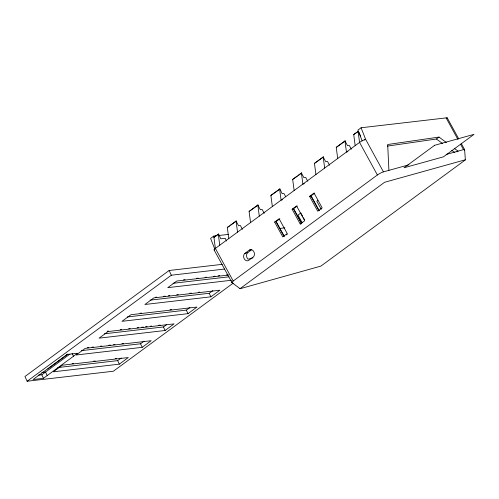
<?xml version="1.0" encoding="UTF-8"?>
<svg xmlns="http://www.w3.org/2000/svg" width="499" height="499" viewBox="0 0 499 499"><rect width="100%" height="100%" fill="white"/><g stroke="black" fill="none" stroke-linecap="round" stroke-linejoin="round"><path stroke-width="0.75" d="M231.998 282.577L240.081 288.721L320.913 266.092L465.355 159.911L464.631 149.744M216.067 235.834L213.747 236.102L210.59 238.422L214.851 249.226M446.861 118.581A4.871 0.861 -28.7 0 0 446.125 117.895L361.076 127.769L357.92 130.089L362.187 140.918M232.359 282.627A5.071 0.898 -28.7 0 1 233.22 281.006L215.381 248.427L213.909 237.324L218.587 234.081L220.789 238.815L225.199 238.291L226.452 240.986M228.785 238.572L227.313 227.475L236.046 221.051L238.559 225.748L240.368 225.523L242.427 229.291M250.567 222.554L249.095 211.451L257.833 205.027L260.341 209.73L262.15 209.505L264.214 213.273M272.354 206.536L270.882 195.433L279.927 188.971L282.128 193.706L283.937 193.487L285.659 196.625M294.142 190.518L292.663 179.415L301.402 172.991L303.916 177.688L305.719 177.469L307.783 181.237M315.923 174.5L314.451 163.398L323.19 156.973L325.697 161.67L327.506 161.445L329.571 165.213M337.711 158.476L336.239 147.38L344.971 140.955L347.485 145.652L349.294 145.427L351.352 149.195M355.182 145.627L353.71 134.524L358.388 131.281L360.59 136.015M213.909 237.324L218.587 234.081M229.49 226.059L227.313 227.475M230.738 225.143L236.358 221.013M258.139 204.995L249.095 211.451M279.927 188.971L270.882 195.433M297.342 176.166L292.663 179.415M298.589 175.249L301.708 172.953M323.495 156.935L314.451 163.398M345.283 140.918L336.239 147.38M358.388 131.281L353.71 134.524M222.248 264.333L169.117 270.502L24.95 376.514L27.146 381.236L113.385 371.225L233.108 283.189M27.146 381.236L171.319 275.223L224.444 269.055M47.748 369.035L67.964 354.165L66.423 354.346M38.099 375.211L41.816 374.78L69.966 354.078M364.563 140.063L365.617 139.29L361.076 127.769M43.463 378.323L77.538 353.261L67.14 354.471L33.065 379.527L43.463 378.323L41.816 374.78M274.637 222.049L279.103 218.762L287.224 233.588L282.752 236.869L274.637 222.049L275.935 221.687L279.845 218.812M292.115 209.2L296.581 205.912L304.696 220.739L300.23 224.02L292.115 209.2L293.412 208.838L297.323 205.962M309.592 196.35L314.058 193.063L322.173 207.89L317.707 211.171L309.592 196.35L310.889 195.988L314.794 193.113M249.3 250.142A4.042 3.175 74.5 0 1 253.835 251.702A4.042 3.175 74.5 0 1 253.124 257.122L248.752 260.335A4.042 3.175 74.5 0 1 244.223 258.775A4.042 3.175 74.5 0 1 244.934 253.355L249.3 250.142L251.484 249.537M317.869 200.467L316.821 201.24L321.256 209.343M244.934 253.355L247.841 252.544L251.583 249.793M286.283 234.867L287.405 234.05M57.797 367.57L117.658 360.621L121.251 357.976M81.456 350.647L140.55 343.786L144.142 341.141M104.347 333.812L163.441 326.951L166.441 324.749M127.239 316.977L186.333 310.116L189.932 307.478M150.13 300.142L209.231 293.287L212.823 290.643M119.305 364.158L128.293 357.552L62.288 365.212L53.306 371.824L119.305 364.158L117.658 360.621M142.196 347.329L151.185 340.717L85.186 348.377L76.197 354.989L142.196 347.329L140.55 343.786M165.094 330.494L174.076 323.882L108.077 331.548L99.089 338.154L165.094 330.494L163.441 326.951M187.986 313.659L196.968 307.053L130.969 314.713L121.981 321.319L187.986 313.659L186.333 310.116M210.877 296.824L219.866 290.218L153.86 297.878L144.872 304.49L210.877 296.824L209.231 293.287M233.22 281.006L377.387 174.993A5.071 0.898 -28.7 0 1 383.45 171.868L408.987 164.776M387.367 146.107L436.413 139.009L439.033 137.082L446.405 142.527M457.028 151.908L458.076 151.141L454.396 148.421M347.903 151.652L346.449 152.052L344.971 140.955M304.328 183.688L302.874 184.094L301.402 172.991M282.546 199.706L281.093 200.111L279.621 189.009M446.181 154.447L463.502 149.631A4.871 0.861 -28.7 0 1 464.238 150.318M300.23 224.02L301.527 223.664L293.412 208.838M252.949 257.833L248.122 259.174L247.71 258.8A4.042 3.175 74.5 0 1 247.841 252.544M439.033 137.082L387.692 144.51L388.908 170.352M219.161 235.472L228.436 234.399M279.471 228.473L284.879 227.843M183.52 279.858L185.054 279.677M196.587 278.342L198.128 278.161M205.045 277.357L206.586 277.182M213.503 276.377L215.044 276.197M218.119 275.841L219.654 275.666M226.577 274.862L228.112 274.681M228.174 275.074L176.752 281.043L167.764 287.655L231.467 280.257M173.028 283.307L229.053 276.808M155.245 297.317L156.78 297.136M163.703 296.337L165.238 296.156M168.313 295.801L169.853 295.62M176.771 294.815L178.311 294.641M189.845 293.3L191.379 293.125M198.303 292.32L199.837 292.14M140.038 313.26L141.579 313.079M170.028 309.779L171.562 309.598M107.154 331.249L108.688 331.074M120.222 329.733L121.762 329.558M128.68 328.754L130.22 328.573M137.138 327.768L138.678 327.594M141.753 327.238L143.288 327.057M145.596 326.789L147.136 326.608M150.211 326.252L151.746 326.078M158.67 325.273L160.204 325.092M87.337 347.728L88.872 347.547M91.947 347.192L93.488 347.017M100.405 346.212L101.946 346.032M108.863 345.227L110.404 345.052M113.479 344.697L115.013 344.516M121.937 343.711L123.471 343.537M72.13 363.671L73.671 363.49M93.662 361.17L95.197 360.989M115.188 358.669L116.729 358.494M41.822 372.472L45.54 372.042L47.187 375.585M436.413 139.009L442.557 143.544M451.77 150.349L454.845 152.613M239.95 288.721L384.561 182.291L465.523 159.73M447.241 117.883L458.706 138.816M461.294 143.544L464.619 149.619M446.125 117.895L457.957 139.502M460.546 144.23L463.502 149.631M383.45 171.868L365.617 139.29A5.071 0.898 -28.7 0 0 359.554 142.415L215.381 248.427A5.071 0.898 -28.7 0 0 214.308 250.049M377.387 174.993L359.554 142.415L358.082 131.312M310.977 195.571L319.192 210.584M310.889 195.988L319.004 210.809M302.675 216.373L300.828 212.998L297.984 215.088L302.051 222.517M303.417 217.726L304.527 219.753M293.499 208.42L301.72 223.433M276.028 221.269L284.243 236.283M275.935 221.687L284.05 236.514M214.083 249.918L231.916 282.496M169.117 270.502L171.319 275.223M72.118 353.286L73.49 356.236M213.747 236.102L214.214 237.293M323.19 156.973L324.662 168.076M257.833 205.027L259.305 216.129M236.046 221.051L237.524 232.147M218.281 234.112L219.753 245.215M434.629 145.29L404.047 167.776L443.468 156.829L474.05 134.343L434.629 145.29"/></g></svg>
